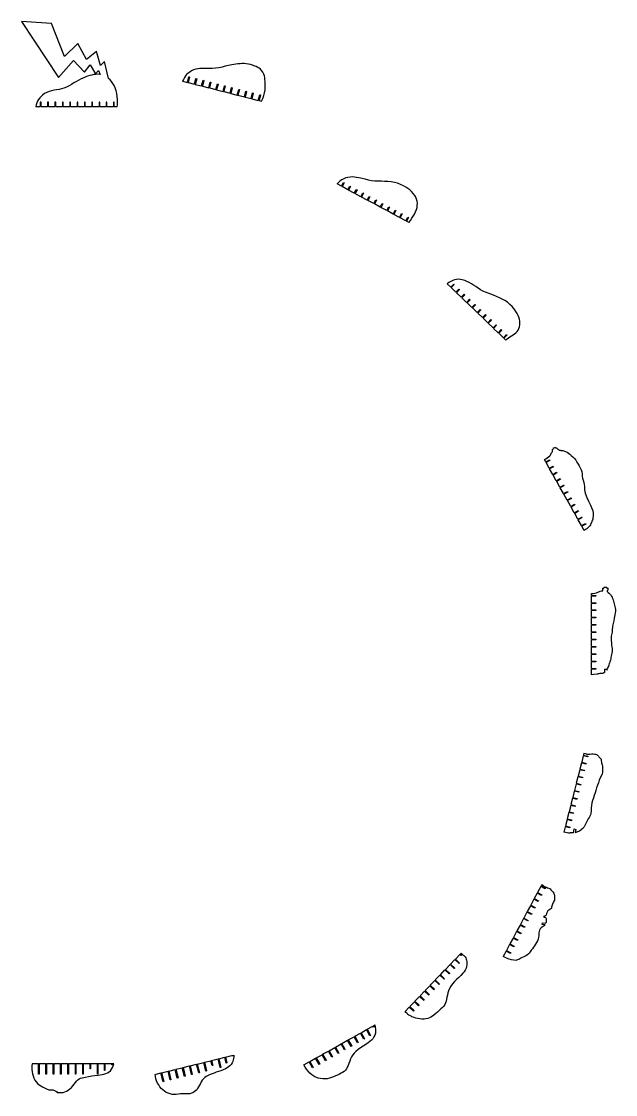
# Model space of a CAD drawing. Extents: x -2497 to 2877, y -2024 to 2358.
# Drawn here: x 454 to 2877, y -2024 to 2358 of the extents above; entities that cross this region are included whole.
import ezdxf

# ---------------------------------------------------------------- set-up
doc = ezdxf.new("R2010")
doc.units = 0
doc.layers.get('0').update_dxf_attribs({"linetype": 'CONTINUOUS'})

msp = doc.modelspace()

# ---------------------------------------------------------------- linework, layer by layer
at = {"color": 7, "linetype": 'CONTINUOUS'}
for p, q in [((453.7, 2357.6), (604.6, 2128.9)), ((576.1, 2349.4), (453.7, 2357.6)), ((629.1, 2214.7), (576.1, 2349.4)), ((683.1, 2268.2), (629.1, 2214.7)), ((719, 2202.4), (683.1, 2268.2)), ((759.2, 2235.2), (719, 2202.4)), ((776.1, 2177.9), (759.2, 2235.2)), ((604.6, 2128.9), (665.9, 2198.3)), ((665.9, 2198.3), (711.2, 2150.1)), ((792.6, 2194.2), (776.1, 2177.9)), ((808.7, 2125.3), (792.6, 2194.2)), ((711.2, 2150.1), (734.4, 2181.2)), ((734.4, 2181.2), (755.7, 2143.4)), ((755.7, 2143.4), (768.3, 2156.9)), ((768.3, 2156.9), (774.1, 2141.1)), ((1110.9, 2114), (1130.6, 2109)), ((1110.9, 2114), (1130.6, 2109)), ((1110.9, 2114), (1110.9, 2114)), ((1130.6, 2109), (1136.5, 2132.1)), ((1130.6, 2109), (1130.6, 2109)), ((1139.4, 2131.3), (1133.5, 2108.2)), ((1133.5, 2108.2), (1159.7, 2101.6)), ((1133.5, 2108.2), (1133.5, 2108.2)), ((1133.5, 2108.2), (1159.7, 2101.6)), ((1136.5, 2132.1), (1139.4, 2131.3)), ((1159.7, 2101.6), (1165.5, 2124.7)), ((1168.5, 2123.9), (1162.6, 2100.8)), ((1165.5, 2124.7), (1168.5, 2123.9)), ((1188.7, 2094.2), (1194.6, 2117.3)), ((1197.5, 2116.5), (1191.6, 2093.4)), ((1194.6, 2117.3), (1197.5, 2116.5)), ((1217.8, 2086.8), (1223.7, 2109.9)), ((1226.6, 2109.1), (1220.7, 2086)), ((1223.7, 2109.9), (1226.6, 2109.1)), ((1159.7, 2101.6), (1159.7, 2101.6)), ((1162.6, 2100.8), (1188.7, 2094.2)), ((1162.6, 2100.8), (1162.6, 2100.8)), ((1162.6, 2100.8), (1188.7, 2094.2)), ((1188.7, 2094.2), (1188.7, 2094.2)), ((1191.6, 2093.4), (1217.8, 2086.8)), ((1191.6, 2093.4), (1191.6, 2093.4)), ((1191.6, 2093.4), (1217.8, 2086.8)), ((1217.8, 2086.8), (1217.8, 2086.8)), ((1220.7, 2086), (1246.9, 2079.4)), ((1220.7, 2086), (1220.7, 2086)), ((1220.7, 2086), (1246.9, 2079.3)), ((1246.9, 2079.4), (1252.8, 2102.5)), ((1246.9, 2079.4), (1246.9, 2079.3)), ((1255.7, 2101.7), (1249.8, 2078.6)), ((1249.8, 2078.6), (1275.9, 2072)), ((1249.8, 2078.6), (1249.8, 2078.6)), ((1249.8, 2078.6), (1275.9, 2071.9)), ((1252.8, 2102.5), (1255.7, 2101.7)), ((1275.9, 2072), (1281.8, 2095.1)), ((1275.9, 2072), (1275.9, 2071.9)), ((1284.7, 2094.3), (1278.9, 2071.2)), ((1278.9, 2071.2), (1305, 2064.6)), ((1278.9, 2071.2), (1278.9, 2071.2)), ((1278.9, 2071.2), (1305, 2064.5)), ((1281.8, 2095.1), (1284.7, 2094.3)), ((1305, 2064.6), (1310.9, 2087.7)), ((1305, 2064.6), (1305, 2064.5)), ((1313.8, 2086.9), (1307.9, 2063.8)), ((1307.9, 2063.8), (1334.1, 2057.2)), ((1307.9, 2063.8), (1307.9, 2063.8)), ((1307.9, 2063.8), (1334.1, 2057.1)), ((1310.9, 2087.7), (1313.8, 2086.9)), ((1334.1, 2057.2), (1340, 2080.3)), ((1342.9, 2079.5), (1337, 2056.4)), ((1340, 2080.3), (1342.9, 2079.5)), ((1363.2, 2049.8), (1369.1, 2072.9)), ((1372, 2072.1), (1366.1, 2049)), ((1369.1, 2072.9), (1372, 2072.1)), ((1390.8, 2042.7), (1396.7, 2065.8)), ((1399.6, 2065.1), (1393.7, 2042)), ((1396.7, 2065.8), (1399.6, 2065.1)), ((533.4, 2027.8), (530.4, 2027.8)), ((530.4, 2027.8), (530.4, 2008.9)), ((533.4, 2008.9), (533.4, 2027.8)), ((563.4, 2027.8), (560.4, 2027.8)), ((560.4, 2027.8), (560.4, 2008.9)), ((563.4, 2008.9), (563.4, 2027.8)), ((593.4, 2027.8), (590.4, 2027.8)), ((590.4, 2027.8), (590.4, 2008.9)), ((593.4, 2008.9), (593.4, 2027.8)), ((623.4, 2027.8), (620.4, 2027.8)), ((620.4, 2027.8), (620.4, 2008.9)), ((623.4, 2008.9), (623.4, 2027.8)), ((653.4, 2027.8), (650.4, 2027.8)), ((650.4, 2027.8), (650.4, 2008.9)), ((653.4, 2008.9), (653.4, 2027.8)), ((683.4, 2027.8), (680.4, 2027.8)), ((680.4, 2027.8), (680.4, 2008.9)), ((683.4, 2008.9), (683.4, 2027.8)), ((713.4, 2027.8), (710.4, 2027.8)), ((710.4, 2027.8), (710.4, 2008.9)), ((713.4, 2008.9), (713.4, 2027.8)), ((743.4, 2027.8), (740.4, 2027.8)), ((740.4, 2027.8), (740.4, 2008.9)), ((743.4, 2008.9), (743.4, 2027.8)), ((773.4, 2027.8), (770.4, 2027.8)), ((770.4, 2027.8), (770.4, 2008.9)), ((773.4, 2008.9), (773.4, 2027.8)), ((801.9, 2027.8), (798.9, 2027.8)), ((798.9, 2027.8), (798.9, 2008.9)), ((801.9, 2008.9), (801.9, 2027.8)), ((831.9, 2027.8), (828.9, 2027.8)), ((828.9, 2027.8), (828.9, 2008.9)), ((831.9, 2008.9), (831.9, 2027.8)), ((1334.1, 2057.2), (1334.1, 2057.1)), ((1337, 2056.4), (1363.2, 2049.8)), ((1337, 2056.4), (1337, 2056.4)), ((1337, 2056.4), (1363.2, 2049.7)), ((1363.2, 2049.8), (1363.2, 2049.7)), ((1366.1, 2049), (1390.8, 2042.7)), ((1366.1, 2049), (1366.1, 2049)), ((1366.1, 2049), (1390.8, 2042.7)), ((1390.8, 2042.7), (1390.8, 2042.7)), ((1393.7, 2042), (1419.9, 2035.3)), ((1393.7, 2042), (1393.7, 2042)), ((1393.7, 2042), (1419.9, 2035.3)), ((1419.9, 2035.3), (1425.7, 2058.4)), ((1419.9, 2035.3), (1419.9, 2035.3)), ((1428.6, 2057.7), (1422.8, 2034.6)), ((1422.8, 2034.6), (1433.3, 2031.9)), ((1422.8, 2034.6), (1422.8, 2034.6)), ((1422.8, 2034.6), (1433.3, 2031.9)), ((1425.7, 2058.4), (1428.6, 2057.7)), ((1433.3, 2031.9), (1433.3, 2031.9)), ((530.4, 2008.9), (511.9, 2008.9)), ((560.4, 2008.9), (533.4, 2008.9)), ((590.4, 2008.9), (563.4, 2008.9)), ((620.4, 2008.9), (593.4, 2008.9)), ((650.4, 2008.9), (623.4, 2008.9)), ((680.4, 2008.9), (653.4, 2008.9)), ((710.4, 2008.9), (683.4, 2008.9)), ((740.4, 2008.9), (713.4, 2008.9)), ((770.4, 2008.9), (743.4, 2008.9)), ((798.9, 2008.9), (773.4, 2008.9)), ((828.9, 2008.9), (801.9, 2008.9)), ((843.9, 2008.9), (831.9, 2008.9)), ((1758.8, 1684.5), (1741.2, 1694)), ((1758.8, 1684.5), (1767, 1699.8)), ((1769.7, 1698.4), (1761.5, 1683.1)), ((1785.3, 1670.3), (1761.5, 1683.1)), ((1767, 1699.8), (1769.7, 1698.4)), ((1785.3, 1670.3), (1793.5, 1685.7)), ((1796.1, 1684.3), (1787.9, 1668.9)), ((1811.7, 1656.2), (1787.9, 1668.9)), ((1793.5, 1685.7), (1796.1, 1684.3)), ((1811.7, 1656.2), (1819.9, 1671.5)), ((1822.6, 1670.1), (1814.3, 1654.8)), ((1819.9, 1671.5), (1822.6, 1670.1)), ((1838.1, 1642), (1814.3, 1654.8)), ((1838.1, 1642), (1846.4, 1657.3)), ((1849, 1655.9), (1840.8, 1640.6)), ((1864.6, 1627.8), (1840.8, 1640.6)), ((1846.4, 1657.3), (1849, 1655.9)), ((1864.6, 1627.8), (1872.8, 1643.2)), ((1875.5, 1641.8), (1867.2, 1626.4)), ((1891, 1613.7), (1867.2, 1626.4)), ((1872.8, 1643.2), (1875.5, 1641.8)), ((1891, 1613.7), (1899.3, 1629)), ((1901.9, 1627.6), (1893.7, 1612.3)), ((1899.3, 1629), (1901.9, 1627.6)), ((1917.5, 1599.5), (1893.7, 1612.3)), ((1917.5, 1599.5), (1925.7, 1614.9)), ((1928.3, 1613.4), (1920.1, 1598.1)), ((1943.9, 1585.4), (1920.1, 1598.1)), ((1925.7, 1614.9), (1928.3, 1613.4)), ((1943.9, 1585.4), (1952.1, 1600.7)), ((1954.8, 1599.3), (1946.6, 1583.9)), ((1970.4, 1571.2), (1946.6, 1583.9)), ((1952.1, 1600.7), (1954.8, 1599.3)), ((1970.4, 1571.2), (1978.6, 1586.5)), ((1981.2, 1585.1), (1973, 1569.8)), ((1978.6, 1586.5), (1981.2, 1585.1)), ((1995.5, 1557.7), (1973, 1569.8)), ((1995.5, 1557.7), (2003.7, 1573.1)), ((2006.4, 1571.7), (1998.1, 1556.3)), ((2021.9, 1543.6), (1998.1, 1556.3)), ((2003.7, 1573.1), (2006.4, 1571.7)), ((2021.9, 1543.6), (2030.2, 1558.9)), ((2032.8, 1557.5), (2024.6, 1542.1)), ((2034.3, 1536.9), (2024.6, 1542.1)), ((2030.2, 1558.9), (2032.8, 1557.5)), ((2204.8, 1272.8), (2190.4, 1286.6)), ((2204.8, 1272.8), (2217, 1285.5)), ((2219.2, 1283.4), (2207, 1270.7)), ((2217, 1285.5), (2219.2, 1283.4)), ((2226.4, 1252), (2207, 1270.7)), ((2226.4, 1252), (2238.7, 1264.7)), ((2240.8, 1262.7), (2228.6, 1249.9)), ((2248.1, 1231.2), (2228.6, 1249.9)), ((2238.7, 1264.7), (2240.8, 1262.7)), ((2248.1, 1231.2), (2260.3, 1244)), ((2262.5, 1241.9), (2250.2, 1229.1)), ((2269.7, 1210.4), (2250.2, 1229.1)), ((2260.3, 1244), (2262.5, 1241.9)), ((2269.7, 1210.4), (2282, 1223.2)), ((2284.1, 1221.1), (2271.9, 1208.3)), ((2291.4, 1189.6), (2271.9, 1208.3)), ((2282, 1223.2), (2284.1, 1221.1)), ((2291.4, 1189.6), (2303.6, 1202.4)), ((2305.8, 1200.3), (2293.5, 1187.6)), ((2313, 1168.9), (2293.5, 1187.6)), ((2303.6, 1202.4), (2305.8, 1200.3)), ((2313, 1168.9), (2325.2, 1181.6)), ((2327.4, 1179.5), (2315.2, 1166.8)), ((2334.6, 1148.1), (2315.2, 1166.8)), ((2325.2, 1181.6), (2327.4, 1179.5)), ((2334.6, 1148.1), (2346.9, 1160.8)), ((2349, 1158.8), (2336.8, 1146)), ((2356.3, 1127.3), (2336.8, 1146)), ((2346.9, 1160.8), (2349, 1158.8)), ((2356.3, 1127.3), (2368.5, 1140.1)), ((2368.5, 1140.1), (2370.7, 1138)), ((2370.7, 1138), (2358.4, 1125.2)), ((2377.9, 1106.5), (2358.4, 1125.2)), ((2377.9, 1106.5), (2390.2, 1119.3)), ((2392.3, 1117.2), (2380.1, 1104.5)), ((2398.5, 1086.8), (2380.1, 1104.5)), ((2390.2, 1119.3), (2392.3, 1117.2)), ((2398.5, 1086.8), (2410.7, 1099.6)), ((2412.9, 1097.5), (2400.6, 1084.7)), ((2410.7, 1099.6), (2412.9, 1097.5)), ((2420.1, 1066), (2400.6, 1084.7)), ((2420.1, 1066), (2432.4, 1078.8)), ((2434.5, 1076.7), (2422.3, 1063.9)), ((2429.7, 1056.8), (2422.3, 1063.9)), ((2432.4, 1078.8), (2434.5, 1076.7)), ((2630.6, 618.5), (2621.8, 613.5)), ((2621.8, 613.5), (2623.3, 610.9)), ((2630.6, 618.5), (2632.1, 615.9)), ((2632.1, 615.9), (2634.5, 617.2)), ((2620.2, 609.2), (2623.3, 610.9)), ((2592.4, 559.1), (2587.2, 568.4)), ((2592.4, 559.1), (2608.4, 568)), ((2609.8, 565.4), (2593.9, 556.5)), ((2607.1, 532.9), (2593.9, 556.5)), ((2607.1, 532.9), (2623.1, 541.9)), ((2608.4, 568), (2609.8, 565.4)), ((2624.5, 539.3), (2608.6, 530.3)), ((2621.1, 508.1), (2608.6, 530.3)), ((2623.1, 541.9), (2624.5, 539.3)), ((2621.1, 508.1), (2637, 517)), ((2638.5, 514.4), (2622.6, 505.5)), ((2635.8, 481.9), (2622.6, 505.5)), ((2635.8, 481.9), (2651.7, 490.9)), ((2637, 517), (2638.5, 514.4)), ((2653.2, 488.3), (2637.3, 479.3)), ((2651.7, 490.9), (2653.2, 488.3)), ((2650.5, 455.8), (2637.3, 479.3)), ((2650.5, 455.8), (2666.5, 464.7)), ((2667.9, 462.1), (2652, 453.2)), ((2665.2, 429.6), (2652, 453.2)), ((2665.2, 429.6), (2681.2, 438.6)), ((2666.5, 464.7), (2667.9, 462.1)), ((2681.2, 438.6), (2682.6, 436)), ((2682.6, 436), (2666.7, 427)), ((2679.9, 403.5), (2666.7, 427)), ((2679.9, 403.5), (2695.9, 412.4)), ((2697.3, 409.8), (2681.4, 400.9)), ((2694.6, 377.3), (2681.4, 400.9)), ((2695.9, 412.4), (2697.3, 409.8)), ((2694.6, 377.3), (2710.6, 386.3)), ((2712, 383.7), (2696.1, 374.7)), ((2709.3, 351.2), (2696.1, 374.7)), ((2709.3, 351.2), (2725.3, 360.1)), ((2710.6, 386.3), (2712, 383.7)), ((2726.7, 357.5), (2710.8, 348.6)), ((2725.3, 360.1), (2726.7, 357.5)), ((2724, 325), (2710.8, 348.6)), ((2724, 325), (2740, 334)), ((2741.4, 331.4), (2725.5, 322.4)), ((2738.7, 298.9), (2725.5, 322.4)), ((2738.7, 298.9), (2754.7, 307.8)), ((2740, 334), (2741.4, 331.4)), ((2754.7, 307.8), (2756.1, 305.2)), ((2756.1, 305.2), (2740.2, 296.3)), ((2749.7, 279.3), (2740.2, 296.3)), ((2830.3, 46.7), (2830.3, 43.7)), ((2841.3, 46.7), (2830.3, 46.7)), ((2841.3, 46.7), (2841.3, 43.7)), ((2780, 13.7), (2780, 21.7)), ((2780, 13.7), (2797.7, 13.7)), ((2780, -16.3), (2780, 10.7)), ((2797.7, 10.7), (2780, 10.7)), ((2797.7, 13.7), (2797.7, 10.7)), ((2826, 43.7), (2830.3, 43.7)), ((2841.3, 43.7), (2847.8, 43.7)), ((2780, -16.3), (2797.7, -16.3)), ((2780, -44.8), (2780, -19.3)), ((2797.7, -19.3), (2780, -19.3)), ((2797.7, -16.3), (2797.7, -19.3)), ((2780, -44.8), (2797.7, -44.8)), ((2780, -74.8), (2780, -47.8)), ((2797.7, -47.8), (2780, -47.8)), ((2780, -74.8), (2797.7, -74.8)), ((2780, -104.8), (2780, -77.8)), ((2797.7, -77.8), (2780, -77.8)), ((2797.7, -44.8), (2797.7, -47.8)), ((2797.7, -74.8), (2797.7, -77.8)), ((2780, -104.8), (2797.7, -104.8)), ((2780, -134.8), (2780, -107.8)), ((2797.7, -107.8), (2780, -107.8)), ((2797.7, -104.8), (2797.7, -107.8)), ((2780, -134.8), (2797.7, -134.8)), ((2780, -164.8), (2780, -137.8)), ((2797.7, -137.8), (2780, -137.8)), ((2780, -164.8), (2797.7, -164.8)), ((2780, -194.8), (2780, -167.8)), ((2797.7, -167.8), (2780, -167.8)), ((2797.7, -134.8), (2797.7, -137.8)), ((2797.7, -164.8), (2797.7, -167.8)), ((2780, -194.8), (2797.7, -194.8)), ((2780, -224.8), (2780, -197.8)), ((2797.7, -197.8), (2780, -197.8)), ((2797.7, -194.8), (2797.7, -197.8)), ((2780, -224.8), (2797.7, -224.8)), ((2780, -254.8), (2780, -227.8)), ((2797.7, -227.8), (2780, -227.8)), ((2780, -254.8), (2797.7, -254.8)), ((2780, -284.8), (2780, -257.8)), ((2797.7, -257.8), (2780, -257.8)), ((2797.7, -224.8), (2797.7, -227.8)), ((2797.7, -254.8), (2797.7, -257.8)), ((2780, -284.8), (2797.7, -284.8)), ((2797.7, -287.8), (2780, -287.8)), ((2780, -310), (2780, -287.8)), ((2797.7, -284.8), (2797.7, -287.8)), ((2832.5, -287.8), (2841.5, -287.8)), ((2832.5, -287.8), (2832.5, -301.3)), ((2841.5, -287.8), (2841.5, -291.2)), ((2745.9, -641.2), (2739.3, -667.4)), ((2763.9, -645.8), (2745.9, -641.2)), ((2748.7, -630.3), (2746.7, -638.3)), ((2746.7, -638.3), (2764.6, -642.9)), ((2764.6, -642.9), (2763.9, -645.8)), ((2731.5, -697.9), (2724.8, -724.1)), ((2749.5, -702.5), (2731.5, -697.9)), ((2738.5, -670.3), (2732.2, -695)), ((2732.2, -695), (2750.2, -699.6)), ((2756.5, -674.9), (2738.5, -670.3)), ((2739.3, -667.4), (2757.2, -672)), ((2750.2, -699.6), (2749.5, -702.5)), ((2757.2, -672), (2756.5, -674.9)), ((2724.1, -727), (2717.4, -753.1)), ((2742.1, -731.6), (2724.1, -727)), ((2724.8, -724.1), (2742.8, -728.7)), ((2742.8, -728.7), (2742.1, -731.6)), ((2709.3, -785.1), (2702.6, -811.3)), ((2727.3, -789.7), (2709.3, -785.1)), ((2716.7, -756.1), (2710, -782.2)), ((2710, -782.2), (2728, -786.8)), ((2734.7, -760.6), (2716.7, -756.1)), ((2717.4, -753.1), (2735.4, -757.7)), ((2728, -786.8), (2727.3, -789.7)), ((2735.4, -757.7), (2734.7, -760.6)), ((2701.9, -814.2), (2695.2, -840.4)), ((2719.9, -818.8), (2701.9, -814.2)), ((2702.6, -811.3), (2720.6, -815.9)), ((2720.6, -815.9), (2719.9, -818.8)), ((2687.1, -872.3), (2680.4, -898.5)), ((2705.1, -876.9), (2687.1, -872.3)), ((2694.5, -843.3), (2687.8, -869.4)), ((2687.8, -869.4), (2705.8, -874)), ((2712.5, -847.8), (2694.5, -843.3)), ((2695.2, -840.4), (2713.2, -844.9)), ((2705.8, -874), (2705.1, -876.9)), ((2713.2, -844.9), (2712.5, -847.8)), ((2679.7, -901.4), (2673, -927.6)), ((2697.7, -906), (2679.7, -901.4)), ((2680.4, -898.5), (2698.4, -903.1)), ((2698.4, -903.1), (2697.7, -906)), ((2672.3, -930.5), (2666.7, -952.2)), ((2690.3, -935.1), (2672.3, -930.5)), ((2673, -927.6), (2691, -932.2)), ((2691, -932.2), (2690.3, -935.1)), ((2705.4, -955.1), (2709.3, -939.9)), ((2709.3, -939.9), (2715.7, -941.5)), ((2715.7, -941.5), (2712.5, -953.9)), ((2572, -1175.1), (2559.3, -1198.9)), ((2589.8, -1184.6), (2572, -1175.1)), ((2576.8, -1166.3), (2573.5, -1172.5)), ((2573.5, -1172.5), (2591.2, -1182)), ((2591.2, -1182), (2589.8, -1184.6)), ((2544.4, -1226.7), (2531.7, -1250.5)), ((2562.2, -1236.2), (2544.4, -1226.7)), ((2557.9, -1201.5), (2545.8, -1224)), ((2545.8, -1224), (2563.6, -1233.5)), ((2575.7, -1211.1), (2557.9, -1201.5)), ((2559.3, -1198.9), (2577.1, -1208.4)), ((2577.1, -1208.4), (2575.7, -1211.1)), ((2530.3, -1253.1), (2517.5, -1276.9)), ((2548, -1262.6), (2530.3, -1253.1)), ((2531.7, -1250.5), (2549.5, -1260)), ((2549.5, -1260), (2548, -1262.6)), ((2563.6, -1233.5), (2562.2, -1236.2)), ((2501.9, -1306), (2489.2, -1329.8)), ((2519.7, -1315.5), (2501.9, -1306)), ((2516.1, -1279.6), (2503.3, -1303.4)), ((2503.3, -1303.4), (2521.1, -1312.9)), ((2533.9, -1289.1), (2516.1, -1279.6)), ((2517.5, -1276.9), (2535.3, -1286.4)), ((2521.1, -1312.9), (2519.7, -1315.5)), ((2535.3, -1286.4), (2533.9, -1289.1)), ((2487.8, -1332.5), (2475, -1356.3)), ((2475, -1356.3), (2492.8, -1365.8)), ((2505.5, -1342), (2487.8, -1332.5)), ((2489.2, -1329.8), (2507, -1339.3)), ((2507, -1339.3), (2505.5, -1342)), ((2578.4, -1329.5), (2578.9, -1323)), ((2590.5, -1330.6), (2578.4, -1329.5)), ((2578.9, -1323), (2593.3, -1324.3)), ((2459.4, -1385.3), (2446.7, -1409.1)), ((2477.2, -1394.9), (2459.4, -1385.3)), ((2473.6, -1358.9), (2460.9, -1382.7)), ((2460.9, -1382.7), (2478.6, -1392.2)), ((2491.4, -1368.4), (2473.6, -1358.9)), ((2478.6, -1392.2), (2477.2, -1394.9)), ((2492.8, -1365.8), (2491.4, -1368.4)), ((2431.1, -1438.2), (2419.4, -1460.1)), ((2448.9, -1447.8), (2431.1, -1438.2)), ((2445.3, -1411.8), (2432.5, -1435.6)), ((2432.5, -1435.6), (2450.3, -1445.1)), ((2463.1, -1421.3), (2445.3, -1411.8)), ((2446.7, -1409.1), (2464.5, -1418.7)), ((2450.3, -1445.1), (2448.9, -1447.8)), ((2464.5, -1418.7), (2463.1, -1421.3)), ((2204.4, -1491.6), (2222.1, -1473.2)), ((2239.2, -1489.7), (2222.1, -1473.2)), ((2224.2, -1471), (2242.9, -1451.5)), ((2224.2, -1471), (2241.3, -1487.5)), ((2241.3, -1487.5), (2239.2, -1489.7)), ((2248, -1456.5), (2242.9, -1451.5)), ((2244.9, -1449.4), (2247.9, -1446.3)), ((2244.9, -1449.4), (2250.1, -1454.3)), ((2250.1, -1454.3), (2248, -1456.5)), ((2162.9, -1534.9), (2181.6, -1515.4)), ((2198.7, -1531.9), (2181.6, -1515.4)), ((2183.6, -1513.2), (2202.3, -1493.7)), ((2183.6, -1513.2), (2200.8, -1529.7)), ((2200.8, -1529.7), (2198.7, -1531.9)), ((2219.5, -1510.2), (2202.3, -1493.7)), ((2204.4, -1491.6), (2221.6, -1508.1)), ((2221.6, -1508.1), (2219.5, -1510.2)), ((2121.3, -1578.1), (2140, -1558.7)), ((2157.2, -1575.1), (2140, -1558.7)), ((2142.1, -1556.5), (2160.8, -1537)), ((2159.2, -1573), (2142.1, -1556.5)), ((2159.2, -1573), (2157.2, -1575.1)), ((2177.9, -1553.5), (2160.8, -1537)), ((2162.9, -1534.9), (2180, -1551.3)), ((2180, -1551.3), (2177.9, -1553.5)), ((2079.7, -1621.4), (2098.4, -1601.9)), ((2115.6, -1618.4), (2098.4, -1601.9)), ((2100.5, -1599.8), (2119.2, -1580.3)), ((2100.5, -1599.8), (2117.7, -1616.3)), ((2117.7, -1616.3), (2115.6, -1618.4)), ((2136.4, -1596.8), (2119.2, -1580.3)), ((2121.3, -1578.1), (2138.5, -1594.6)), ((2138.5, -1594.6), (2136.4, -1596.8)), ((2038.2, -1664.7), (2056.9, -1645.2)), ((2038.2, -1664.7), (2055.4, -1681.2)), ((2074.1, -1661.7), (2056.9, -1645.2)), ((2059, -1643.1), (2077.7, -1623.6)), ((2059, -1643.1), (2076.1, -1659.5)), ((2076.1, -1659.5), (2074.1, -1661.7)), ((2094.8, -1640.1), (2077.7, -1623.6)), ((2079.7, -1621.4), (2096.9, -1637.9)), ((2096.9, -1637.9), (2094.8, -1640.1)), ((2018.6, -1685.1), (2036.1, -1666.9)), ((2053.3, -1683.3), (2036.1, -1666.9)), ((2055.4, -1681.2), (2053.3, -1683.3)), ((1864.2, -1757.8), (1887.7, -1744.6)), ((1890.5, -1749.6), (1887.7, -1744.6)), ((1890.3, -1743.1), (1895.5, -1740.2)), ((1890.3, -1743.1), (1893.1, -1748.1)), ((1893.1, -1748.1), (1890.5, -1749.6)), ((1787, -1801.2), (1810.6, -1788)), ((1824.5, -1812.8), (1810.6, -1788)), ((1813.2, -1786.5), (1836.7, -1773.3)), ((1813.2, -1786.5), (1827.2, -1811.4)), ((1850.7, -1798.1), (1836.7, -1773.3)), ((1839.3, -1771.8), (1861.6, -1759.3)), ((1839.3, -1771.8), (1853.3, -1796.7)), ((1875.5, -1784.2), (1861.6, -1759.3)), ((1864.2, -1757.8), (1878.2, -1782.7)), ((1878.2, -1782.7), (1875.5, -1784.2)), ((1708.6, -1845.3), (1732.1, -1832.1)), ((1746.1, -1856.9), (1732.1, -1832.1)), ((1734.7, -1830.6), (1758.3, -1817.4)), ((1734.7, -1830.6), (1748.7, -1855.5)), ((1772.2, -1842.2), (1758.3, -1817.4)), ((1760.9, -1815.9), (1784.4, -1802.7)), ((1774.9, -1840.8), (1760.9, -1815.9)), ((1798.4, -1827.5), (1784.4, -1802.7)), ((1787, -1801.2), (1801, -1826.1)), ((1801, -1826.1), (1798.4, -1827.5)), ((1827.2, -1811.4), (1824.5, -1812.8)), ((1853.3, -1796.7), (1850.7, -1798.1)), ((1229.3, -1885.4), (1255.5, -1879)), ((1264.2, -1914.5), (1255.5, -1879)), ((1258.4, -1878.3), (1283.2, -1872.2)), ((1258.4, -1878.3), (1267.1, -1913.8)), ((1289, -1895.8), (1283.2, -1872.2)), ((1286.1, -1871.5), (1312.3, -1865)), ((1286.1, -1871.5), (1291.9, -1895.1)), ((1312.9, -1867.5), (1312.3, -1865)), ((1315.8, -1866.8), (1312.9, -1867.5)), ((1315.2, -1864.3), (1320.2, -1863.1)), ((1315.2, -1864.3), (1315.8, -1866.8)), ((1630.1, -1889.4), (1653.7, -1876.2)), ((1667.6, -1901.1), (1653.7, -1876.2)), ((1656.3, -1874.7), (1679.8, -1861.5)), ((1656.3, -1874.7), (1670.3, -1899.6)), ((1693.8, -1886.4), (1679.8, -1861.5)), ((1682.4, -1860), (1706, -1846.8)), ((1682.4, -1860), (1696.4, -1884.9)), ((1719.9, -1871.7), (1706, -1846.8)), ((1708.6, -1845.3), (1722.6, -1870.2)), ((1722.6, -1870.2), (1719.9, -1871.7)), ((1748.7, -1855.5), (1746.1, -1856.9)), ((1774.9, -1840.8), (1772.2, -1842.2)), ((523.4, -1899.3), (496.9, -1899.3)), ((523.4, -1941.3), (523.4, -1899.3)), ((525.2, -1899.3), (525.2, -1941.3)), ((553.4, -1899.3), (525.2, -1899.3)), ((553.4, -1941.3), (553.4, -1899.3)), ((555.2, -1899.3), (555.2, -1941.3)), ((583.4, -1899.3), (555.2, -1899.3)), ((583.4, -1941.3), (583.4, -1899.3)), ((585.2, -1899.3), (585.2, -1941.3)), ((613.4, -1899.3), (585.2, -1899.3)), ((613.4, -1941.3), (613.4, -1899.3)), ((615.2, -1899.3), (615.2, -1941.3)), ((643.4, -1899.3), (615.2, -1899.3)), ((643.4, -1941.3), (643.4, -1899.3)), ((645.2, -1899.3), (645.2, -1941.3)), ((673.4, -1899.3), (645.2, -1899.3)), ((673.4, -1941.3), (673.4, -1899.3)), ((675.2, -1899.3), (675.2, -1941.3)), ((703.4, -1899.3), (675.2, -1899.3)), ((703.4, -1941.3), (703.4, -1899.3)), ((705.2, -1899.3), (705.2, -1941.3)), ((733.4, -1899.3), (705.2, -1899.3)), ((733.4, -1919.3), (733.4, -1899.3)), ((735.2, -1919.3), (733.4, -1919.3)), ((735.2, -1899.3), (735.2, -1919.3)), ((763.4, -1899.3), (735.2, -1899.3)), ((763.4, -1941.3), (763.4, -1899.3)), ((765.2, -1899.3), (765.2, -1941.3)), ((792.5, -1899.3), (765.2, -1899.3)), ((792.5, -1925.9), (792.5, -1899.3)), ((794.3, -1925.9), (792.5, -1925.9)), ((794.3, -1899.3), (794.3, -1925.9)), ((822.5, -1899.3), (794.3, -1899.3)), ((822.5, -1902.6), (822.5, -1899.3)), ((824.3, -1902.6), (822.5, -1902.6)), ((824.3, -1899.3), (824.3, -1902.6)), ((830.1, -1899.3), (824.3, -1899.3)), ((1054.5, -1928.4), (1080.7, -1921.9)), ((1089.4, -1957.4), (1080.7, -1921.9)), ((1083.6, -1921.2), (1109.8, -1914.8)), ((1083.6, -1921.2), (1092.3, -1956.7)), ((1118.6, -1950.3), (1109.8, -1914.8)), ((1112.7, -1914), (1139, -1907.6)), ((1112.7, -1914), (1121.5, -1949.6)), ((1147.7, -1943.1), (1139, -1907.6)), ((1141.9, -1906.9), (1168.1, -1900.4)), ((1141.9, -1906.9), (1150.6, -1942.4)), ((1176.8, -1936), (1168.1, -1900.4)), ((1171, -1899.7), (1197.2, -1893.3)), ((1171, -1899.7), (1179.7, -1935.3)), ((1206, -1928.8), (1197.2, -1893.3)), ((1200.2, -1892.6), (1226.4, -1886.1)), ((1200.2, -1892.6), (1208.9, -1928.1)), ((1231.3, -1906.3), (1226.4, -1886.1)), ((1229.3, -1885.4), (1234.2, -1905.6)), ((1234.2, -1905.6), (1231.3, -1906.3)), ((1267.1, -1913.8), (1264.2, -1914.5)), ((1291.9, -1895.1), (1289, -1895.8)), ((1605.7, -1903.2), (1627.5, -1890.9)), ((1641.5, -1915.8), (1627.5, -1890.9)), ((1630.1, -1889.4), (1644.1, -1914.3)), ((1644.1, -1914.3), (1641.5, -1915.8)), ((1670.3, -1899.6), (1667.6, -1901.1)), ((1696.4, -1884.9), (1693.8, -1886.4)), ((525.2, -1941.3), (523.4, -1941.3)), ((555.2, -1941.3), (553.4, -1941.3)), ((585.2, -1941.3), (583.4, -1941.3)), ((615.2, -1941.3), (613.4, -1941.3)), ((645.2, -1941.3), (643.4, -1941.3)), ((675.2, -1941.3), (673.4, -1941.3)), ((705.2, -1941.3), (703.4, -1941.3)), ((765.2, -1941.3), (763.4, -1941.3)), ((998.7, -1942.1), (1022.4, -1936.2)), ((1031.2, -1971.8), (1022.4, -1936.2)), ((1025.3, -1935.5), (1051.6, -1929.1)), ((1025.3, -1935.5), (1034.1, -1971)), ((1034.1, -1971), (1031.2, -1971.8)), ((1060.3, -1964.6), (1051.6, -1929.1)), ((1054.5, -1928.4), (1063.2, -1963.9)), ((1063.2, -1963.9), (1060.3, -1964.6)), ((1092.3, -1956.7), (1089.4, -1957.4)), ((1121.5, -1949.6), (1118.6, -1950.3)), ((1150.6, -1942.4), (1147.7, -1943.1)), ((1179.7, -1935.3), (1176.8, -1936)), ((1208.9, -1928.1), (1206, -1928.8))]:
    msp.add_line(p, q, dxfattribs=at)
at = {"color": 7, "linetype": 'CONTINUOUS', "flags": 128}
for points in [[(1433.3, 2031.9), (1438.2, 2043.1), (1442.3, 2054.7), (1445.4, 2066.6), (1447.5, 2078.7), (1448.5, 2091), (1448.4, 2103.4), (1447.6, 2112.1), (1446.8, 2120.2), (1446.1, 2127.7), (1444.6, 2135), (1442, 2142.5), (1438.2, 2150), (1433.2, 2157.1), (1428.7, 2162.2), (1423.5, 2166.7), (1417.7, 2170.3), (1411.6, 2173.3), (1405.1, 2175.7), (1396.5, 2178.5), (1387.9, 2181.3), (1379.4, 2183.7), (1371, 2185), (1362.6, 2185.4), (1354, 2185.3), (1345.5, 2184.7), (1336.9, 2184), (1328.4, 2183.1), (1319.9, 2182), (1311.4, 2180.6), (1298.2, 2177.7), (1285.2, 2174.5), (1272.1, 2171.5), (1259, 2168.9), (1245.5, 2166.7), (1231.9, 2165.4), (1218.2, 2165), (1204.5, 2165.3), (1190.7, 2165.7), (1181.8, 2165.6), (1173, 2164.7), (1164.4, 2162.9), (1155.9, 2159.9), (1147.7, 2155.9), (1139.9, 2151.2), (1133.4, 2146.5), (1127.6, 2141.1), (1122.6, 2135), (1118.4, 2128.3), (1114.5, 2121.2), (1110.9, 2114)], [(774.1, 2141.1), (765.7, 2141.8), (757.2, 2141.7), (748.7, 2140.7), (740.2, 2139), (731.9, 2136.8), (723.7, 2134.2), (715.7, 2131.3), (707.9, 2128.1), (697.6, 2123.4), (687.6, 2118.3), (677.6, 2112.6), (667.8, 2106.6), (657.9, 2100.6), (647.9, 2094.8), (637.5, 2089.6), (626.8, 2085.3), (617, 2082.3), (606.9, 2080), (596.8, 2078.4), (586.6, 2076.8), (576.5, 2074.6), (566.7, 2071.7), (557.2, 2067.9), (548.2, 2063.1), (539.9, 2057.2), (533.8, 2051.8), (528.3, 2045.8), (523.6, 2039.2), (519.7, 2032.2), (516.7, 2024.7), (514.2, 2016.9), (511.9, 2008.9)], [(843.9, 2008.9), (844.9, 2017.6), (845.4, 2026.4), (845.5, 2038.5), (844.6, 2050.7), (842.7, 2062.9), (839.7, 2075), (835.5, 2086.8), (831.5, 2095.6), (826.8, 2103.9), (821.5, 2111.8), (815.4, 2118.9), (808.7, 2125.3)], [(2034.3, 1536.9), (2040.2, 1545.3), (2045.9, 1553.8), (2051.4, 1562.5), (2056.6, 1571.3), (2061.4, 1580.5), (2065.2, 1590), (2067.5, 1598.2), (2068.7, 1606.6), (2068.9, 1615.1), (2067.8, 1623.5), (2065.6, 1631.8), (2062.3, 1639.8), (2058.1, 1647.3), (2052.2, 1655.4), (2045.4, 1662.8), (2037.9, 1669.5), (2029.8, 1675.6), (2021.4, 1681.2), (2012.7, 1686.3), (2000.6, 1692.2), (1988.1, 1696.9), (1975.1, 1700.4), (1961.9, 1702.8), (1948.5, 1704.1), (1935.2, 1704.6), (1921.9, 1704.8), (1908.6, 1704.9), (1895.5, 1705.5), (1882.2, 1707.3), (1869.1, 1709.9), (1856, 1713.1), (1843, 1716.5), (1829.9, 1719.6), (1821.2, 1721.1), (1812.3, 1722.2), (1803.3, 1722.5), (1794.4, 1722.1), (1785.7, 1720.9), (1777.3, 1718.7), (1769.1, 1715.5), (1761.3, 1711.3), (1754.1, 1706.2), (1747.4, 1700.4), (1741.2, 1694)], [(2429.7, 1056.8), (2435.2, 1061.5), (2440.9, 1066), (2446.8, 1070.1), (2453, 1073.9), (2459.3, 1077.7), (2465.3, 1081.6), (2470.8, 1086), (2475.8, 1091.4), (2479.9, 1097.5), (2483.1, 1104.1), (2485.3, 1111.2), (2486.6, 1118.6), (2487, 1126.2), (2486.6, 1133.8), (2485.2, 1141.3), (2482.8, 1149.6), (2479.5, 1157.6), (2475.5, 1165.2), (2470.9, 1172.6), (2466, 1179.7), (2460.6, 1186.6), (2455, 1193.2), (2446.2, 1202.5), (2436.7, 1210.9), (2426.3, 1218.1), (2415.2, 1224.2), (2403.6, 1229.6), (2391.9, 1234.6), (2380.1, 1239.3), (2368.1, 1243.6), (2357.4, 1247.6), (2346.8, 1251.8), (2336.5, 1256.6), (2326.5, 1262.1), (2317, 1268.2), (2307.6, 1274.8), (2298.2, 1281.3), (2289.5, 1286.5), (2280.5, 1291.4), (2271.3, 1295.8), (2261.9, 1299.8), (2252.3, 1302.9), (2244.5, 1304.4), (2236.6, 1304.8), (2228.6, 1304.2), (2220.8, 1302.6), (2213.2, 1300), (2205.3, 1296.2), (2197.7, 1291.7), (2190.4, 1286.6)], [(2634.5, 617.2), (2636.5, 616.7), (2638.1, 615.6), (2639.5, 614.1), (2640.8, 612.5), (2642.6, 610.7), (2644.5, 609.1), (2647.7, 607.4), (2651.1, 606.6), (2654.8, 606.2), (2658.6, 605.7), (2662.5, 605), (2666.5, 604.2), (2673.4, 602.2), (2679.8, 599.3), (2685.5, 595.2), (2690.9, 590.5), (2696.3, 585.9), (2703.2, 579.8), (2709.6, 573.1), (2715.3, 565.8), (2720.1, 558.3), (2724.4, 550.5), (2728.7, 542.6), (2732.8, 534.7), (2736.6, 526.6), (2739.4, 518.4), (2741, 509.7), (2741.8, 500.8), (2743.1, 492.2), (2745.1, 483.9), (2747.5, 475.5), (2749.6, 466.8), (2750.4, 458.1), (2750.5, 451.3), (2750.8, 444.5), (2751.9, 437.8), (2753.9, 431.3), (2760, 414.4), (2767.2, 398.2), (2774.7, 382.1), (2782.1, 365.8), (2784.4, 359.2), (2785.6, 352.3), (2785.8, 345.2), (2785.8, 338), (2785.4, 330.8), (2784.7, 325.8), (2783.4, 321), (2781.2, 316.5), (2779.1, 312), (2777.3, 307.3), (2775.3, 302.6), (2772.5, 298.2), (2768.7, 293.5), (2764.4, 289.6), (2759.8, 286.2), (2754.9, 282.8), (2749.7, 279.3)], [(2587.2, 568.4), (2592.9, 572.1), (2598.5, 575.7), (2603.9, 579.5), (2608.9, 584.1), (2611.4, 587.2), (2613.4, 590.6), (2614.9, 594.2), (2615.9, 596.1), (2617.4, 597.9), (2619, 599.4), (2620.3, 601.1), (2620.9, 603.4), (2620.8, 605.9), (2620.4, 608.3), (2620.2, 609.2)], [(2780, 21.7), (2786.6, 21.8), (2793, 22.6), (2799.2, 24.4), (2805, 27.1), (2809.7, 29.2), (2814.6, 31), (2819.8, 32.3), (2825.1, 32.9)], [(2825.1, 32.9), (2825.4, 35.4), (2825.8, 37.8), (2826.2, 41.3)], [(2826.2, 41.3), (2826.1, 42.7), (2826, 43.7)], [(2846.8, 39.6), (2846.5, 37.7), (2845.8, 35.9), (2844.8, 34.2), (2843.8, 32), (2843.2, 29.4)], [(2843.2, 29.4), (2848, 26.3), (2852.3, 22.3), (2856.3, 17.6), (2859.9, 12.4), (2863, 7), (2865.6, 1.4), (2867.8, -4.3), (2870.9, -14.8), (2873.4, -25.6), (2875.5, -36.6), (2876.8, -43.8), (2877.4, -50.9), (2876.5, -57.8), (2875, -64.8), (2873.6, -71.8), (2872.2, -78.8), (2869.8, -89.7), (2867.2, -100.7), (2865.3, -111.7), (2864.7, -117.7), (2864.2, -123.6), (2863.9, -129.6), (2863.5, -135.5), (2862.8, -141.4), (2861.4, -147.2), (2859.9, -153), (2859.1, -158.9), (2859.2, -165.2), (2860, -171.5), (2860.6, -177.9), (2860.6, -184.1), (2861.1, -190.2), (2862.1, -196.4), (2863.1, -202.6), (2863.7, -208.8), (2863.4, -215.2), (2862.2, -221.5), (2860.7, -227.8), (2859.5, -233.6), (2858.6, -239), (2857.7, -244.5), (2856.2, -250.5), (2854.5, -256.8), (2852.9, -262.9)], [(2832.5, -301.3), (2828.5, -303.2), (2823.7, -304.4), (2818, -305.2), (2813.9, -305.6), (2809.6, -306), (2805.4, -306.6), (2801.9, -307.2)], [(2801.9, -307.2), (2789.5, -308.7), (2780, -310)], [(2748.7, -630.3), (2754.6, -632.3), (2760.6, -633.8), (2766.7, -634.3), (2773.2, -634), (2779.4, -633.4), (2785.7, -633.3), (2792.4, -634), (2796.1, -634.9), (2799.5, -636), (2802.6, -637.4), (2805.2, -639.5), (2807.4, -642.3), (2809.4, -645.4), (2811.9, -648.1), (2814.4, -650.2), (2816.7, -652.2), (2818.3, -654.7), (2819.1, -657.8), (2819.3, -661.2), (2819.6, -664.7), (2820.5, -669.5), (2821.8, -674), (2823, -678.5), (2823.6, -683.2), (2823.8, -689.7), (2823.8, -696.2), (2824, -702.8), (2823.7, -709.1), (2822.3, -715.2), (2819.9, -721), (2814.9, -730.8), (2810.7, -740.9), (2807.3, -751.3), (2803.4, -761.5), (2800.1, -771.9), (2797.2, -782.4), (2794, -792.8), (2790.5, -802.8), (2786.9, -812.8), (2783.7, -823), (2781.3, -833.5), (2779.7, -844.2), (2778.6, -854.8), (2777.6, -865.4), (2776.4, -876), (2774.9, -882), (2772.6, -887.8), (2769.4, -893.4), (2765.9, -898.9), (2762.7, -904.4), (2759.7, -909.9), (2757.2, -915.2), (2754.9, -920.6), (2752.3, -925.9), (2749, -930.9), (2744.9, -935.7)], [(2705.4, -955.1), (2698.4, -955.7), (2692.7, -955.6)], [(2576.8, -1166.3), (2581.1, -1169.7), (2585.5, -1173.1), (2590.2, -1175.8), (2595.2, -1177.9), (2600.5, -1179.6), (2605.6, -1181.5), (2610.1, -1184.2), (2614.1, -1187.8), (2618.1, -1191.9), (2622.1, -1196.8), (2625, -1201.7), (2626.8, -1206.7), (2628, -1212.3), (2628.7, -1218.6), (2628.7, -1225.1), (2627.9, -1229.9), (2626.3, -1234.2), (2624.1, -1238.3), (2621.9, -1242.2), (2619.9, -1246.5), (2618.5, -1251.2)], [(2618.5, -1251.2), (2617.5, -1255.4), (2616.7, -1258.6), (2616.1, -1261.1), (2615.7, -1262.9), (2615.3, -1264.3), (2615, -1265.1), (2614.8, -1265.4), (2614.5, -1265.6), (2613.5, -1265.9), (2612.1, -1266.5), (2610.6, -1267.3), (2608.7, -1268.4), (2605.2, -1271), (2601.7, -1274.2), (2599.5, -1276.9), (2598, -1279.7), (2597, -1282.6), (2596.3, -1285.5), (2595.5, -1288.3), (2594.2, -1291), (2592.6, -1292.9), (2590.3, -1294.6), (2587.6, -1296.2), (2585.2, -1297.6), (2583.9, -1298.3), (2583.6, -1298.6), (2583.5, -1298.7), (2583.5, -1298.8), (2583.5, -1298.9), (2583.5, -1299), (2583.6, -1299), (2583.7, -1299.1), (2584.1, -1299.2), (2585.6, -1299.4), (2587.6, -1299.6), (2589.7, -1300), (2591.5, -1300.7), (2593.3, -1302.4), (2594.3, -1304.8), (2594.8, -1308.5), (2594.8, -1312.4), (2594.7, -1316), (2594.2, -1320.3), (2593.3, -1324.3)], [(2590.5, -1330.6), (2588.9, -1332.8), (2585.7, -1336), (2581.9, -1338.4), (2577.9, -1340.6), (2574.3, -1343.4), (2570.5, -1347.9), (2567.6, -1353), (2565.6, -1358.5), (2564.6, -1364.2), (2564.4, -1370), (2564.3, -1375.8), (2563.6, -1381.6), (2561.5, -1389.3), (2558.4, -1396.7), (2554.7, -1403.7), (2550.5, -1410.4)], [(2550.5, -1410.4), (2546.5, -1416.5), (2542.2, -1422.5), (2538, -1428.6), (2533.7, -1434.8), (2529.3, -1440.9), (2524.6, -1446.7), (2519.6, -1451.9), (2514, -1456.4), (2508.6, -1459.5), (2502.7, -1461.9), (2496.8, -1464.5), (2491.2, -1467.8), (2487, -1470.6), (2482.7, -1473.1), (2478, -1474.6), (2473.1, -1475)], [(2259.8, -1458.2), (2263.6, -1462.4), (2266.3, -1466.7), (2268.2, -1471.2), (2269.5, -1476.2), (2270.5, -1481.5), (2270.9, -1487.2), (2270.9, -1493), (2270, -1501.1), (2267.8, -1508.9), (2264.4, -1516), (2260, -1522.7), (2254.8, -1529), (2246.4, -1537.5), (2237.5, -1545.9), (2228.8, -1554.3), (2220.6, -1562.9), (2212.9, -1572), (2206.1, -1581.5), (2200.2, -1591.7), (2196.4, -1600.2), (2193.4, -1609), (2191.3, -1618), (2189.7, -1627.1), (2188, -1636.2), (2186.2, -1643.3), (2183.7, -1650.2), (2180.5, -1656.8), (2176.6, -1662.8), (2171.9, -1668.3), (2165.3, -1674.8), (2158.2, -1681), (2151.1, -1687.3), (2143.9, -1693.6), (2136.6, -1699.6), (2130.6, -1703.9), (2124.5, -1707.8), (2118, -1711.1), (2111.2, -1713.7), (2104.1, -1715.5), (2096, -1716.5), (2087.6, -1716.5), (2079.2, -1715.7), (2071, -1714.3), (2063.2, -1712.4), (2056.1, -1710.3), (2051.1, -1708.5), (2046.8, -1706.7), (2043.3, -1704.9), (2040.4, -1703.2), (2037.7, -1701.8), (2034.6, -1700.1), (2032.7, -1698.9), (2030.6, -1697.3), (2028.2, -1695.2), (2025.4, -1692.6), (2022.2, -1689.2), (2018.6, -1685.1)], [(2247.9, -1446.3), (2250.2, -1449.6), (2252.5, -1452.3), (2254.3, -1454), (2256.1, -1455.2)], [(2256.1, -1455.2), (2258.3, -1456.7), (2259.8, -1458.2)], [(2431.5, -1466.7), (2424.7, -1463.1), (2419.4, -1460.1)], [(1895.5, -1740.2), (1897.2, -1748.7), (1898.3, -1757.3), (1898.5, -1765.7), (1897.6, -1774.1), (1895.4, -1782), (1891.9, -1789.3), (1887.2, -1796.2), (1881.6, -1802.4), (1875.2, -1808.1), (1868.4, -1813.4), (1858.2, -1820.2), (1847.7, -1826.8), (1837.4, -1833.6), (1827.6, -1840.7), (1818.4, -1848.4), (1811.6, -1855.1), (1805.6, -1862.3), (1800.4, -1870.1), (1796.2, -1878.7), (1792.8, -1887.7), (1789.6, -1896.9), (1786.2, -1906), (1783, -1912.8), (1779.3, -1919.2), (1775, -1924.8), (1769.8, -1929.7), (1764, -1933.9), (1757.6, -1937.6), (1750.7, -1940.9), (1742.7, -1944.5), (1734.5, -1948.1), (1726.3, -1951.7), (1718.1, -1955.1), (1709.8, -1957.9), (1701.5, -1959.8), (1693.1, -1960.8), (1683.2, -1960.7), (1673.5, -1959.4), (1664, -1957), (1654.8, -1953.5), (1646.1, -1949), (1637.8, -1943.5), (1630, -1936.9), (1622.8, -1929.5), (1616.3, -1921.3), (1610.6, -1912.5), (1605.7, -1903.2)], [(1320.2, -1863.1), (1319.7, -1869.8), (1318.8, -1876.6), (1317.4, -1883.1), (1315.5, -1889.4), (1312.9, -1895.2), (1308.9, -1901.3), (1304.1, -1906.7), (1298.4, -1911.4), (1292.2, -1915.6), (1285.4, -1919.1), (1276.1, -1923.2), (1266.5, -1926.8), (1257, -1930.2), (1248.6, -1933.3), (1240.3, -1936.4), (1231.8, -1939.6), (1223.3, -1942.9), (1215, -1946.6), (1207.2, -1950.8), (1201.1, -1955), (1195.7, -1960), (1191.2, -1965.7), (1187.3, -1972), (1183.7, -1978.7), (1180.2, -1985.6), (1176.5, -1992.5), (1172.5, -1999.2), (1168.5, -2004.7), (1163.9, -2009.5), (1158.7, -2013.6), (1153, -2016.8), (1146.8, -2019.1), (1140.4, -2020.7), (1133.9, -2021.6), (1127.2, -2021.9), (1120.5, -2021.8), (1111.7, -2021.6), (1102.9, -2021.9), (1094.1, -2022.8), (1085.4, -2023.8), (1076.8, -2024.3), (1068.4, -2023.7), (1060.1, -2022), (1052.1, -2019.1), (1044.4, -2015.3), (1037.1, -2010.7), (1030.3, -2005.2), (1024, -1999.1), (1018.3, -1992.4), (1013.4, -1985.3), (1008.9, -1977.2), (1005.2, -1968.8), (1002.3, -1960.1), (1000.1, -1951.2), (998.7, -1942.1)], [(496.9, -1899.3), (496, -1905), (495.5, -1913.5), (495.9, -1922.2), (497.1, -1930.9), (498.9, -1939.6), (501.4, -1948.3), (504.5, -1956.8), (508.4, -1964.9), (513.1, -1972.3), (518.7, -1978.8), (525.2, -1984.4), (532.4, -1989.2), (540, -1993.4), (548, -1997.2), (556.1, -2000.8), (564.7, -2004.6)], [(599.9, -2015.7), (607.7, -2016.4), (615.6, -2016.3), (623.4, -2015.4), (630.9, -2013.5), (637.9, -2010.6), (644.5, -2006.7), (651.4, -2001.5), (657.7, -1995.5), (663.5, -1989), (668.8, -1982), (673.8, -1975), (679, -1968.5), (683.6, -1964.1), (688.9, -1960.6), (694.8, -1958), (701.3, -1956.1), (708, -1954.6), (714.9, -1953.3), (727.7, -1950.7), (740.4, -1948.2), (753.2, -1946.4), (766, -1945), (774.1, -1944), (782.3, -1942.8), (790.3, -1941.1), (798.1, -1938.8), (805.3, -1935.6), (811.4, -1931.8), (816.7, -1927), (821.1, -1921), (824.7, -1914.3), (827.7, -1906.9), (830.1, -1899.3)], [(564.7, -2004.6), (570.2, -2004.5), (575.6, -2004.6), (581, -2005.2), (586.2, -2006.4), (591.3, -2008.6), (595.9, -2011.7), (599.9, -2015.7)]]:
    msp.add_lwpolyline(points, dxfattribs=at)
at = {"color": 7, "linetype": 'CONTINUOUS'}
for centre, radius, start, end in [((2830, 45.9), 17.9, 339.3732, 353.0456), ((2743.3, -235.1), 113.1, 330.2514, 345.7554), ((2695.7, -831.3), 124.3, 256.5236, 268.5889), ((2697.2, -888.6), 67, 283.1983, 315.4038), ((2469.3, -1386.4), 88.7, 244.7978, 272.4597)]:
    msp.add_arc(centre, radius, start, end, dxfattribs=at)

doc.saveas('drawing.dxf')
